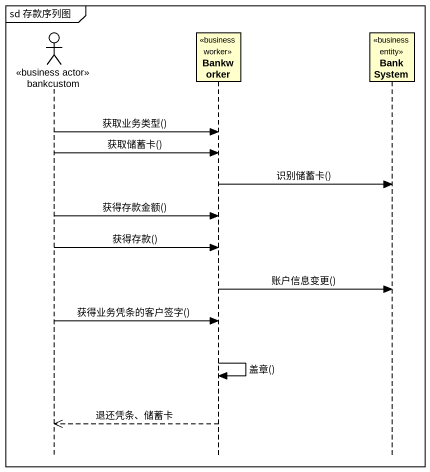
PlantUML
@startuml
mainframe sd 存款序列图
hide footbox
actor bankcustom <<business actor>>
participant Bankworker <<business worker>>
participant BankSystem <<business entity>>

bankcustom -> Bankworker : 获取业务类型()
bankcustom -> Bankworker : 获取储蓄卡()
Bankworker -> BankSystem : 识别储蓄卡()
bankcustom -> Bankworker : 获得存款金额()
bankcustom -> Bankworker : 获得存款()
Bankworker -> BankSystem : 账户信息变更()
bankcustom -> Bankworker : 获得业务凭条的客户签字()
Bankworker -> Bankworker : 盖章()
Bankworker -->> bankcustom : 退还凭条、储蓄卡
@enduml
